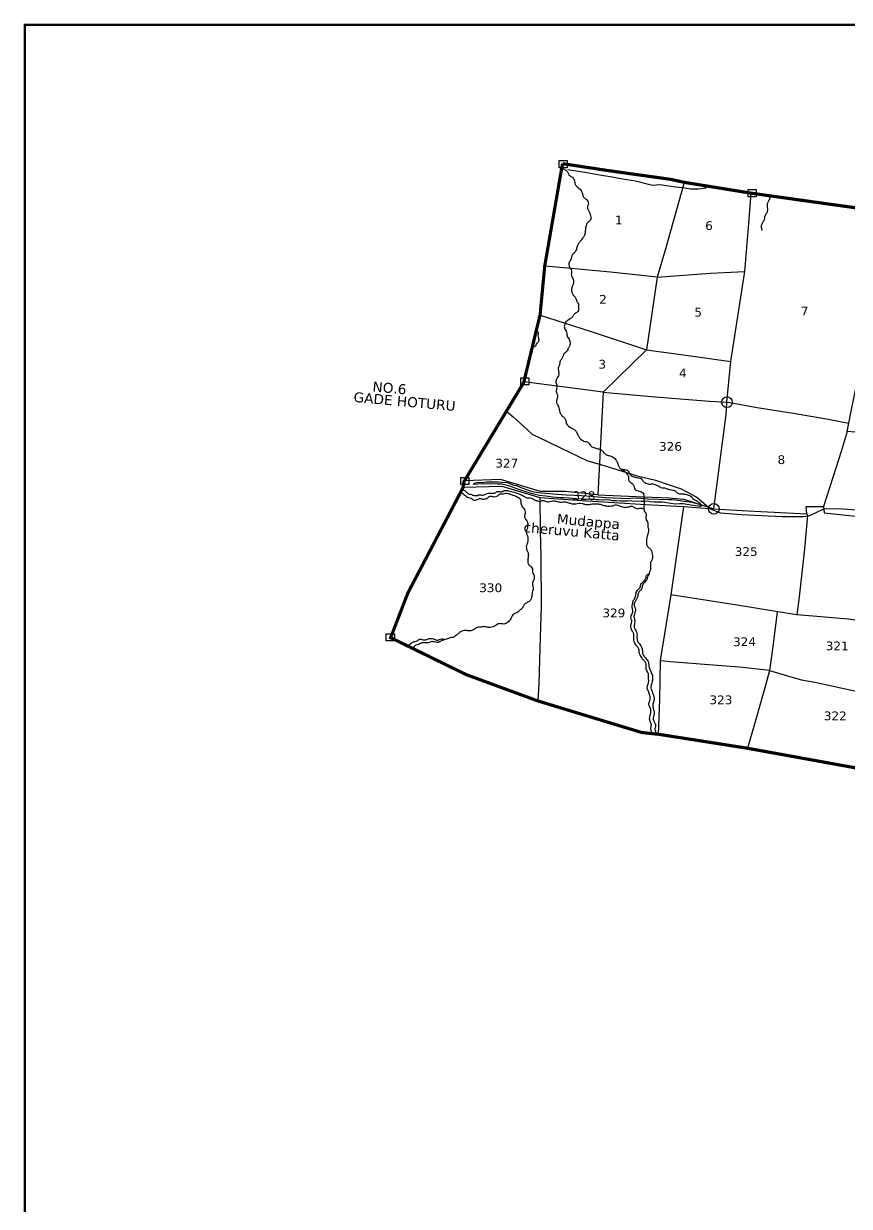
# Model space of a CAD drawing. Header units: inches. Extents: x 749320 to 763590, y 1655511 to 1661473.
# Drawn here: x 749320 to 751402, y 1658492 to 1661473 of the extents above; entities that cross this region are included whole.
import ezdxf
from ezdxf.enums import TextEntityAlignment as Align

# ---------------------------------------------------------------- set-up
doc = ezdxf.new("R2010")
doc.units = ezdxf.units.IN
doc.header["$MEASUREMENT"] = 0
doc.linetypes.add('ACAD_ISO02W100', pattern=[15, 12, -3])
for name, color, linetype in [('PLOT', 7, 'Continuous'), ('PLOT NO', 7, 'Continuous'), ('ROADS', 6, 'Continuous'), ('TANKS-STREAM', 4, 'Continuous'), ('VILLAGE BOUNDRY', 5, 'Continuous'), ('VILLAGE STONES', 240, 'Continuous')]:
    doc.layers.add(name, color=color, linetype=linetype)
doc.styles.get("Standard").update_dxf_attribs({"font": 'verdana_0.ttf'})

msp = doc.modelspace()

# ---------------------------------------------------------------- linework, layer by layer
at = {"layer": 'PLOT', "color": 5, "const_width": 6}
msp.add_lwpolyline([(749323.3, 1661469.5), (763586.7, 1661469.5), (763586.7, 1655514.4), (749323.3, 1655514.4)], close=True, dxfattribs=at)
at = {"layer": 'PLOT'}
for points in [[(750986.3, 1661072.6), (750938.2, 1660901.5), (750918, 1660833.9), (750800, 1660846.4), (750691.7, 1660856.2), (750634.3, 1660861.7)], [(750918, 1660833.9), (751052.6, 1660843.6), (751138.7, 1660847.9), (751148.9, 1660968.6), (751155.2, 1661045.2)], [(750781.5, 1660544.2), (750912.8, 1660532.3), (751050, 1660521.4), (751094.1, 1660518.4), (751102, 1660517.9), (751170.3, 1660505.4), (751260.6, 1660491.2), (751345, 1660476.7), (751401.5, 1660466.1), (751407, 1660495.6), (751434.8, 1660630.7), (751464.6, 1660784.9), (751480.7, 1660898.4), (751494.1, 1660995.5)], [(750918, 1660833.9), (750891.1, 1660650.9), (750781.5, 1660544.2), (750581.6, 1660569.6)], [(750622.5, 1660738), (750749.1, 1660697.3), (750891.1, 1660650.9), (750989.9, 1660637.2), (751103.8, 1660620.9), (751138.7, 1660847.9)], [(750767.8, 1660284.8), (750884.4, 1660280.4), (750948.3, 1660277.3), (750984.7, 1660274.3), (751060.6, 1660249.6), (751091.6, 1660487.8), (751093.7, 1660518.4), (751103.8, 1660620.9)], [(750781.5, 1660544.2), (750767.8, 1660284.8), (750685.6, 1660293.8), (750623.5, 1660293.9), (750522.4, 1660323.8), (750431.9, 1660320.4)], [(751060.6, 1660249.6), (751146.6, 1660244.5), (751295.4, 1660237.3), (751293.5, 1660256.1), (751337.6, 1660256.1), (751338.7, 1660239.8), (751586, 1660213.3), (751585, 1660225.8), (751569.7, 1660316.1), (751551.9, 1660431.1), (751397.2, 1660444.5), (751401.3, 1660466.1)], [(751397.2, 1660444.5), (751381.7, 1660394.6), (751361.1, 1660328.4), (751337.6, 1660256.1)], [(750428.3, 1660304.6), (750526.2, 1660306.8), (750621.9, 1660278.2), (750729.1, 1660270.4), (750889.1, 1660261), (750984, 1660256), (751060.6, 1660249.6)], [(750621.9, 1660278.2), (750622.7, 1660195.5), (750624.2, 1660127), (750625.1, 1660004.1), (750622.9, 1659926.7), (750621.2, 1659868.4), (750619.3, 1659808.5), (750617.1, 1659765.7)], [(750984, 1660256), (750952.7, 1660033.1), (750925.8, 1659867.8), (750923.4, 1659768.7), (750920.4, 1659681.8)], [(751295.4, 1660237.3), (751296.7, 1660234.1), (751289.1, 1660148.7), (751276, 1660028.2), (751270, 1659983), (751217.4, 1659990.7), (751119.4, 1660006.8), (751043.5, 1660019), (750952.7, 1660033.1)], [(751220.8, 1659990.2), (751210.4, 1659908.9), (751201, 1659842.1), (751155.8, 1659847.4), (751125.7, 1659851), (751081, 1659854.3), (750961.9, 1659863.5), (750925.8, 1659866.6)], [(751201, 1659842.1), (751261.1, 1659824.6), (751281.8, 1659819), (751315.7, 1659813), (751400.7, 1659794.3), (751440.1, 1659785.7), (751478.2, 1659776.9), (751489.6, 1659869.4), (751533.7, 1659856.7), (751554.1, 1659851.5), (751570, 1659942.5), (751469.8, 1659960.7), (751400.3, 1659971.9), (751270, 1659983)], [(751201, 1659842.1), (751191.4, 1659804.5), (751183, 1659774.8), (751162, 1659701.5), (751145.8, 1659646.4)]]:
    msp.add_lwpolyline(points, dxfattribs=at)
at = {"layer": 'ROADS'}
for points in [[(750692.5, 1661105.1), (750740.4, 1661097), (750777.6, 1661090.7), (750799.4, 1661087), (750830.6, 1661081.8), (750863, 1661076.3), (750906.1, 1661065.8), (750924.9, 1661067), (750964.3, 1661061.4), (750982.7, 1661059.6), (751001.6, 1661056.2), (751021.1, 1661056.2), (751040.3, 1661058.9), (751043.3, 1661063.3)], [(750537.6, 1660495.7), (750554.8, 1660481.8), (750590.5, 1660449.1), (750603.3, 1660437.4), (750616.9, 1660431.3), (750677.4, 1660401.8), (750740.4, 1660371.9), (750789.3, 1660357.5), (750867.6, 1660332.7), (750913.9, 1660321.7), (750945.7, 1660311.3), (750978.4, 1660300.1), (751017.6, 1660279.4), (751042.1, 1660257.9), (751051.4, 1660249.8), (751077.9, 1660240.1), (751130, 1660235.9), (751232, 1660230.4), (751286.6, 1660230.4), (751302.5, 1660233.4), (751338, 1660249.6), (751353.5, 1660250.8), (751386, 1660249.6), (751420.4, 1660247.2)], [(750453.9, 1660311.7), (750458.5, 1660315.3), (750466.8, 1660316.9), (750477.1, 1660316.2), (750487.7, 1660317.5), (750496.5, 1660317.6), (750505, 1660317.8), (750517.1, 1660318), (750526.2, 1660316.8), (750540.1, 1660315.8), (750554.2, 1660310), (750562.9, 1660308.8), (750572.5, 1660304.6), (750594.8, 1660295.9), (750606.7, 1660292.7), (750626, 1660289.8), (750654.6, 1660287.5), (750689.4, 1660284.7), (750725.9, 1660283.3), (750740.2, 1660282.7), (750759.6, 1660280.6), (750787.5, 1660278), (750846.2, 1660275.6), (750856.6, 1660277.2), (750876.6, 1660276.6), (750894.4, 1660275.1), (750947, 1660273.5), (750955.5, 1660273.4), (750964.2, 1660272.3), (750992.4, 1660267.9), (751004.9, 1660266.3), (751021.5, 1660262.3), (751028.8, 1660257.8), (751026.8, 1660256), (751013.8, 1660257.2), (750997.3, 1660260.3), (750983.4, 1660262.8), (750974.9, 1660262.4), (750963.6, 1660261.7), (750952.4, 1660263.5), (750942.2, 1660265.1), (750931.9, 1660266.7), (750923, 1660266.8), (750910.1, 1660267), (750899.9, 1660267.2), (750893.2, 1660268.8), (750886.5, 1660268.4), (750877.4, 1660268.7), (750868.9, 1660268.9), (750859.4, 1660268.7), (750849.5, 1660269.8), (750843, 1660269.5), (750833.7, 1660268.8), (750825.6, 1660269.3), (750814.9, 1660270.3), (750804.4, 1660270.3), (750798.5, 1660271.5), (750784.8, 1660272.8), (750781, 1660271.6), (750771.1, 1660272.6), (750763.4, 1660272.6), (750751.6, 1660273.9), (750738.4, 1660273.6), (750731, 1660274.1), (750713.3, 1660275.4), (750694.9, 1660276.8), (750681.7, 1660277.2), (750672.9, 1660277.5), (750653.5, 1660279.6), (750637, 1660281.4), (750621, 1660283.2), (750607.2, 1660286.8), (750600.3, 1660288.7), (750597.4, 1660289.4), (750581.7, 1660294.7), (750564.2, 1660300.5), (750546.2, 1660307), (750537.2, 1660309.4), (750526.4, 1660312.1), (750514.3, 1660312.2), (750500.9, 1660313.1), (750487.8, 1660312.1), (750476.4, 1660312.6), (750465.3, 1660311.6), (750457.3, 1660310.9), (750453.9, 1660311.7)]]:
    msp.add_lwpolyline(points, dxfattribs=at)
at = {"layer": 'TANKS-STREAM'}
for points in [[(750677, 1661107.4), (750684.1, 1661105.3), (750690, 1661101.1), (750692.5, 1661097.1), (750695.5, 1661091.1), (750701.5, 1661086.8), (750706, 1661083.4), (750708.2, 1661079.5), (750709.9, 1661072), (750711.6, 1661066.7), (750716.4, 1661061), (750721.5, 1661057.4), (750725.7, 1661052.8), (750728.7, 1661046.4), (750730.7, 1661038.8), (750732.1, 1661035.2), (750738.5, 1661030.2), (750742.3, 1661025.7), (750744.2, 1661021.6), (750743.4, 1661014.3), (750742.2, 1661008.7), (750743, 1661004.9), (750746.2, 1660998.4), (750749.1, 1660991.2), (750750.8, 1660985.2), (750750.9, 1660981.1), (750749.1, 1660977), (750742.9, 1660971.5), (750739.3, 1660965.5), (750737.9, 1660960.1), (750736.6, 1660950.5), (750734.8, 1660939.4), (750730.4, 1660932.4), (750721.7, 1660921.4), (750718.1, 1660915.5), (750714.5, 1660906), (750714.1, 1660903.7), (750710.9, 1660897.6), (750708.5, 1660893.8), (750704.2, 1660890.4), (750702.1, 1660884.2), (750699.9, 1660878.4), (750696.8, 1660872.5), (750695.7, 1660870.5), (750695.4, 1660866), (750696.3, 1660859.4), (750698.5, 1660856.1), (750700.6, 1660853), (750701.6, 1660845.3), (750701.3, 1660841.1), (750703.4, 1660833.6), (750705.9, 1660828.4), (750706.9, 1660823.6), (750703.8, 1660809.9), (750702.8, 1660807.3), (750702.2, 1660799.6), (750703.6, 1660793.2), (750707.4, 1660786.8), (750712.1, 1660781.7), (750713.8, 1660777.2), (750714.6, 1660774.1), (750716.9, 1660770.4), (750718.2, 1660768.2), (750719.4, 1660762.5), (750719.4, 1660759.4), (750719.4, 1660753.5), (750717.7, 1660746.8), (750714.9, 1660745), (750710.9, 1660742.2), (750708.5, 1660739.6), (750706, 1660736), (750703.8, 1660732.9), (750698.1, 1660728.8), (750693.4, 1660725.6), (750689.7, 1660723.1), (750686, 1660718.2), (750684.6, 1660714.6), (750684.3, 1660704.7), (750686.7, 1660699.9), (750689.3, 1660695.2), (750690.4, 1660688.2), (750691.3, 1660683.6), (750694.9, 1660678.8), (750696.6, 1660674), (750698.4, 1660669.2), (750694.7, 1660656.5), (750692.8, 1660652.7), (750692.7, 1660651.4), (750686.5, 1660643.8), (750681.8, 1660639.1), (750679.5, 1660632.1), (750677.3, 1660627.8), (750674.5, 1660624.8), (750672.2, 1660620.5), (750671.8, 1660613.7), (750668.8, 1660606.9), (750669.4, 1660595.6), (750669.9, 1660588.3), (750667.4, 1660582.3), (750664.2, 1660576.9), (750662.6, 1660569), (750663.7, 1660563.6), (750665, 1660559.5), (750664.9, 1660556.7), (750663.6, 1660550.2), (750663.1, 1660545.8), (750664.8, 1660539.9), (750666.1, 1660537), (750666.8, 1660534.1), (750666.3, 1660530.6), (750665.6, 1660527.1), (750664.4, 1660523.6), (750663.8, 1660521), (750664, 1660516.6), (750667.4, 1660510), (750670.2, 1660504.6), (750671.2, 1660496.8), (750673.4, 1660490.5), (750677.8, 1660484.5), (750683.9, 1660479), (750687.4, 1660472.6), (750689.1, 1660464.3), (750704, 1660452.1), (750711.5, 1660447.6), (750716.2, 1660439.4), (750720.7, 1660431.7), (750724.4, 1660425.7), (750728.6, 1660422.9), (750732.3, 1660420.6), (750739.2, 1660419.1), (750746.2, 1660414.9), (750749.8, 1660409.3), (750758, 1660404), (750767.8, 1660401.4), (750774, 1660399.8), (750779.4, 1660396.3), (750784, 1660390.3), (750789.5, 1660386.4), (750798.6, 1660383.2), (750805.5, 1660381), (750813.6, 1660373.4), (750817.4, 1660366.8), (750819.8, 1660359.6), (750821.3, 1660356.1), (750825.1, 1660351), (750828.5, 1660349.6), (750837.7, 1660348.2), (750845.1, 1660344.5), (750846.8, 1660341.1), (750850.4, 1660335.6), (750855, 1660332.4), (750862.7, 1660329.5), (750866.9, 1660328.6), (750872.3, 1660327.6), (750878.2, 1660325.1), (750881.1, 1660321.2), (750889.2, 1660314.5), (750895.1, 1660312.5), (750900.7, 1660312.2), (750906.7, 1660312.4), (750912.3, 1660310.9), (750920, 1660308), (750924.5, 1660305.6), (750927.4, 1660303.6), (750933.7, 1660302.7), (750943.1, 1660300.4), (750950.9, 1660298.2), (750957.4, 1660297), (750964.6, 1660293.9), (750967.2, 1660291.1), (750973.8, 1660288), (750982.3, 1660287.3), (750986.3, 1660287.1), (750993, 1660285.6), (751004.9, 1660279.9), (751008.1, 1660275.9), (751018, 1660269.8), (751024.2, 1660264.7), (751028.7, 1660260.5)], [(751201.9, 1661038.7), (751201.9, 1661033.9), (751198.7, 1661025.2), (751195.6, 1661018.1), (751195.6, 1661008.8), (751196.1, 1661002.3), (751194.1, 1660995.7), (751189.9, 1660989), (751188.3, 1660982.7), (751186.8, 1660975.8), (751184.7, 1660973.1), (751182.7, 1660968.9), (751180.8, 1660965.8), (751180, 1660962.6), (751181, 1660957.5), (751181.8, 1660952.5), (751182.3, 1660951.1)], [(750612.8, 1660698.3), (750616.9, 1660695.5), (750617.9, 1660690.8), (750617.2, 1660686.3), (750618.7, 1660679.6), (750619.2, 1660675), (750617, 1660669.3), (750613, 1660665.4), (750612.1, 1660662.4), (750608.4, 1660658), (750603.2, 1660658.5)], [(750827.7, 1660349.2), (750831.6, 1660346.3), (750835.1, 1660345.1), (750839.4, 1660340), (750845.5, 1660331.1), (750845.4, 1660322.7), (750849.4, 1660317.4), (750857.6, 1660311.1), (750862.3, 1660298.4), (750872.8, 1660294.5), (750883.5, 1660287.8), (750883.9, 1660280.5), (750884.8, 1660270.8), (750884.4, 1660251.6), (750886.3, 1660243), (750889.2, 1660239.3), (750889.4, 1660229.6), (750891.5, 1660219.5), (750894.5, 1660213.8), (750894.1, 1660205.9), (750895.5, 1660201.7), (750894, 1660185.8), (750892, 1660177.4), (750890.8, 1660169.2), (750891.8, 1660158.1), (750896.4, 1660151.9), (750903.1, 1660145.4), (750904.8, 1660138.8), (750906.2, 1660132), (750905.4, 1660123.1), (750901.4, 1660115.2), (750900.6, 1660109.1), (750901.3, 1660100.7), (750901, 1660096.2), (750897.9, 1660088.5), (750897.5, 1660085.4), (750895.9, 1660082), (750894.3, 1660079.7), (750893.2, 1660076.6), (750892.4, 1660074.1), (750891.6, 1660071.2), (750888.5, 1660067.3), (750885.4, 1660063.5), (750882.4, 1660061.1), (750880.7, 1660056.9), (750879.9, 1660053), (750879.2, 1660049.6), (750877.5, 1660046.7), (750874.8, 1660043.7), (750872.4, 1660041.6), (750870.8, 1660038.3), (750869.9, 1660034.5), (750869.2, 1660031.1), (750869.1, 1660028.8), (750867.7, 1660025.3), (750865.9, 1660021.9), (750862.2, 1660016), (750860.2, 1660010), (750860.2, 1660005.8), (750862.6, 1659998.6), (750863.1, 1659994.7), (750862.5, 1659990.8), (750860.7, 1659984.4), (750859.3, 1659978.2), (750860.7, 1659971.1), (750861.4, 1659965), (750860.3, 1659958.1), (750859.6, 1659954.6), (750861.5, 1659947.5), (750865.7, 1659939.1), (750866.8, 1659935.8), (750866.9, 1659928.1), (750867, 1659923.2), (750868.2, 1659916.4), (750873, 1659909.8), (750876.5, 1659904.9), (750879.7, 1659897.1), (750880.6, 1659892.9), (750881.1, 1659885.1), (750883.8, 1659879.2), (750888.4, 1659874), (750892.4, 1659869.3), (750895.1, 1659864.8), (750896.7, 1659857.9), (750897.8, 1659849.7), (750899.6, 1659844.7), (750903.9, 1659835.2), (750905.9, 1659830.1), (750906.1, 1659823.1), (750905.1, 1659813.3), (750902.9, 1659805.8), (750901.7, 1659800.1), (750903.4, 1659793.3), (750909.1, 1659778.6), (750910.2, 1659773.9), (750910, 1659769.3), (750908, 1659760.2), (750906.5, 1659754.5), (750908, 1659746.9), (750909.6, 1659740.9), (750910.4, 1659737.5), (750909.5, 1659729.5), (750907.8, 1659723.5), (750907.6, 1659719.6), (750909.5, 1659714.3), (750911.5, 1659711), (750912.7, 1659708.4), (750914, 1659704.8), (750912.6, 1659698.2), (750912, 1659693.7), (750913, 1659690.2), (750913.4, 1659686.5), (750913, 1659682.6)], [(750422.5, 1660290.9), (750428, 1660288.3), (750432.7, 1660284.2), (750437.3, 1660280.6), (750442, 1660278.1), (750448.9, 1660277.1), (750451.7, 1660274.2), (750462.2, 1660272.4), (750470.2, 1660275.9), (750474.1, 1660275.8), (750477.7, 1660274.5), (750481.6, 1660274), (750487.4, 1660276), (750492.3, 1660279.4), (750496.7, 1660281.4), (750507.2, 1660280.2), (750519.4, 1660285.8), (750522, 1660287.3), (750526.5, 1660287.4), (750529.8, 1660287.5), (750535, 1660289.4), (750541.7, 1660288.5), (750545.9, 1660287.2), (750554.1, 1660284.5), (750566, 1660279.5), (750571.6, 1660275.2), (750573.9, 1660270.3), (750574.3, 1660264), (750575.6, 1660259.3), (750577.2, 1660255.2), (750581.4, 1660250.5), (750584.2, 1660244.6), (750584.6, 1660238.8), (750584, 1660234.6), (750583.3, 1660232.4), (750584.4, 1660227.1), (750585.7, 1660223.6), (750589.4, 1660219.8), (750590.6, 1660216.5), (750591.4, 1660211.9), (750590.7, 1660204.7), (750590, 1660198.5), (750588.4, 1660195.6), (750587.7, 1660190.8), (750589.4, 1660184.9), (750591.6, 1660179.4), (750591.7, 1660173.1), (750591, 1660164.7), (750587.9, 1660154.3), (750588.7, 1660147.9), (750591.4, 1660140.6), (750592.9, 1660137.2), (750592.9, 1660131.9), (750592.3, 1660126.3), (750591.7, 1660121.9), (750591.7, 1660116.1), (750592.7, 1660111.8), (750596.4, 1660106.5), (750600.3, 1660103.3), (750603.2, 1660098.9), (750603.1, 1660094), (750603.9, 1660088.8), (750606.5, 1660083.5), (750607.8, 1660078.7), (750607.9, 1660075.3), (750604.6, 1660066.8), (750603.3, 1660063.2), (750603.6, 1660058.1), (750604.2, 1660053.9), (750604.9, 1660046.8), (750602.3, 1660036.9), (750601.7, 1660031.1), (750600.1, 1660022.6), (750596.3, 1660017.2), (750591.1, 1660014.2), (750584.3, 1660010), (750579.8, 1660003.8), (750578.8, 1660000.8), (750574.4, 1659996.4), (750567.3, 1659990.4), (750556.2, 1659984), (750552.5, 1659980.5), (750548.5, 1659972.9), (750540.1, 1659963.3), (750531.4, 1659959.5), (750524.1, 1659960.4), (750514.6, 1659958.7), (750508.6, 1659955), (750506.1, 1659953.6), (750500, 1659951.6), (750488.1, 1659951.4), (750482.9, 1659952.8), (750472.9, 1659951.9), (750466.1, 1659951), (750462.4, 1659950.2), (750458.2, 1659947.8), (750455.4, 1659945.7), (750448.2, 1659942.6), (750437, 1659943), (750425.5, 1659941.9), (750418.9, 1659937.4), (750411.6, 1659931.2), (750407.1, 1659927.7), (750403.7, 1659925.9), (750398.5, 1659925.3), (750391.6, 1659923.3), (750384.9, 1659920.7), (750378.9, 1659918.6), (750372.8, 1659916.8), (750369.6, 1659914.8), (750367.1, 1659913.8), (750365.1, 1659912.7), (750360.3, 1659913.7), (750353.2, 1659914.8), (750348.8, 1659915.3), (750345.7, 1659914.2), (750343.4, 1659913.1), (750339, 1659912.1), (750333.8, 1659912.2), (750327.3, 1659912.5), (750321.4, 1659910.7), (750316.1, 1659908.2), (750309.5, 1659906.5), (750301.8, 1659898.2)], [(750426.1, 1660299.4), (750432, 1660295.8), (750435.1, 1660293.7), (750440.4, 1660288.5), (750443.7, 1660286.6), (750448, 1660286.9), (750452.3, 1660284.1), (750458.7, 1660283.6), (750461.8, 1660283), (750467.5, 1660284.8), (750478.3, 1660284.6), (750492.3, 1660289.6), (750504.3, 1660288.9), (750507.4, 1660289.5), (750514.7, 1660293.1), (750519.2, 1660293.5), (750525.2, 1660292.9), (750527.3, 1660293.5), (750532.3, 1660295.8), (750537, 1660296), (750543.2, 1660295), (750550.3, 1660293.3), (750557.4, 1660291.5), (750566.5, 1660288.7), (750576.7, 1660284.5), (750581.6, 1660282), (750585.3, 1660279.6), (750593.8, 1660277.2), (750601.4, 1660277), (750606.5, 1660273), (750614.3, 1660270.4), (750621.9, 1660268.6), (750627.9, 1660270.6), (750636.2, 1660269), (750641.2, 1660267.5), (750647.8, 1660268.4), (750654, 1660270.2), (750663, 1660268.8), (750672.9, 1660266.8), (750687, 1660267.2), (750697.1, 1660264.4), (750704.4, 1660262.3), (750721.2, 1660263.9), (750729.4, 1660263.2), (750736.8, 1660261.1), (750743.2, 1660260.5), (750754.4, 1660262.3), (750764.1, 1660262.5), (750773.8, 1660261.5), (750783.4, 1660258.6), (750792.2, 1660256.7), (750804.9, 1660257.7), (750812.1, 1660259.8), (750818.9, 1660258.9), (750823, 1660257.4), (750833.4, 1660254.1), (750839, 1660253.5), (750849.6, 1660256), (750855, 1660256.4), (750860.6, 1660253.4), (750864, 1660251.7), (750869.7, 1660250.7), (750877.4, 1660251.5), (750884.9, 1660249.6)], [(750897.6, 1660086.2), (750891, 1660082), (750889.6, 1660079.4), (750888.2, 1660074.2), (750885.1, 1660068.6), (750879.6, 1660063.1), (750876.9, 1660060.6), (750875, 1660055.9), (750874.4, 1660052), (750873.3, 1660049.4), (750868.6, 1660044.8), (750865, 1660041), (750863.7, 1660037.6), (750862.8, 1660031.4), (750861.9, 1660026), (750859.7, 1660021.4), (750857.7, 1660019.1), (750855.6, 1660015), (750854.7, 1660007.5), (750853.8, 1660005), (750854.6, 1659999.4), (750855.2, 1659996.8), (750855.8, 1659993.6), (750855.8, 1659990.8), (750855.1, 1659987.2), (750852.2, 1659981.8), (750851.1, 1659979.6), (750851.6, 1659972.7), (750852.9, 1659968.3), (750852.9, 1659964.2), (750851, 1659956.4), (750850.8, 1659952.2), (750852.1, 1659946.3), (750854.9, 1659941.2), (750857.7, 1659937.8), (750858, 1659930.4), (750857.8, 1659925.1), (750858, 1659921.1), (750859.4, 1659915.8), (750861, 1659912), (750863, 1659907.3), (750867.4, 1659902.9), (750869.9, 1659898.6), (750872, 1659890.7), (750871.9, 1659888.2), (750873, 1659884.2), (750879.1, 1659873.2), (750884.3, 1659867.8), (750888.4, 1659860.7), (750889.2, 1659857.7), (750889.6, 1659853.4), (750889.3, 1659846.4), (750890.8, 1659842.3), (750893.8, 1659837.4), (750894.9, 1659835.3), (750895.2, 1659829.5), (750895.3, 1659824.6), (750895.4, 1659820.6), (750896, 1659817.8), (750895.2, 1659812.2), (750894.4, 1659807.8), (750892.9, 1659803.3), (750891.8, 1659799.4), (750892.7, 1659795.2), (750895.4, 1659790.2), (750897, 1659785.4), (750899.7, 1659774.5), (750897.7, 1659763.4), (750896.7, 1659760.5), (750896.2, 1659756.9), (750897.4, 1659753.1), (750898.5, 1659750.3), (750900.9, 1659744.2), (750901.2, 1659740.2), (750901.2, 1659735.8), (750899.3, 1659728.6), (750898.4, 1659724.4), (750898.1, 1659719), (750899.3, 1659715.3), (750900.6, 1659710.8), (750902.3, 1659707.2), (750902.1, 1659703), (750901.6, 1659698.5), (750901.2, 1659695), (750902.2, 1659691.1), (750903.3, 1659687.9), (750902.7, 1659684.5), (750902.6, 1659683.8)], [(750382.1, 1659920.1), (750377.5, 1659921), (750371.9, 1659920.9), (750368.4, 1659919.9), (750366.3, 1659918.7), (750362.8, 1659918.3), (750354.4, 1659921.1), (750348.4, 1659922.5), (750341.9, 1659921.8), (750338.1, 1659920.4), (750335.2, 1659919.4), (750325.8, 1659919.7), (750320.3, 1659920.6), (750316.4, 1659919.3), (750313.1, 1659916.9), (750310.2, 1659915.2), (750303.9, 1659914.1), (750301.2, 1659913.2), (750295.9, 1659909.4), (750289.6, 1659904.1)]]:
    msp.add_spline(points, degree=3, dxfattribs=at)
at = {"layer": 'VILLAGE BOUNDRY', "linetype": 'ACAD_ISO02W100', "ltscale": 2, "const_width": 8}
for points in [[(751438.6, 1659593.3), (751145.1, 1659646.5), (750920.4, 1659681.8), (750879.2, 1659686), (750616.9, 1659765.7), (750437, 1659831.7), (750245.8, 1659925.1), (750289.1, 1660037.6), (750428.1, 1660302.8), (750430.6, 1660318.2), (750532.6, 1660487.4), (750581.2, 1660567.9), (750622.6, 1660738.7), (750634.3, 1660861.7), (750679.1, 1661119.7)], [(750679.1, 1661119.7), (750789.5, 1661102.9), (750952, 1661080.1), (750986.3, 1661072.6), (751155.2, 1661045.2), (751351.9, 1661017.7), (751442.8, 1661005.1)]]:
    msp.add_lwpolyline(points, dxfattribs=at)
at = {"layer": 'VILLAGE STONES'}
for points in [[(750670.3, 1661127.4), (750690.5, 1661127.4), (750690.5, 1661109.4), (750670.3, 1661109.4), (750670.3, 1661127.4)], [(751147.1, 1661054.5), (751167.4, 1661054.5), (751167.3, 1661036.5), (751147.1, 1661036.5), (751147.1, 1661054.5)], [(750574.3, 1660579.9), (750594.6, 1660579.9), (750594.6, 1660561.9), (750574.3, 1660561.9), (750574.3, 1660579.9)], [(750423.1, 1660328.9), (750443.3, 1660328.9), (750443.3, 1660310.9), (750423.1, 1660310.9), (750423.1, 1660328.9)], [(750234.9, 1659934.9), (750255.2, 1659934.9), (750255.2, 1659916.9), (750234.9, 1659916.9), (750234.9, 1659934.9)]]:
    msp.add_lwpolyline(points, dxfattribs=at)
for centre in [(751093.8, 1660518.5), (751060.7, 1660249.7)]:
    msp.add_circle(centre, 13.5, dxfattribs=at)

# ---------------------------------------------------------------- texts
at = {"layer": 'PLOT NO'}
for s, height, p in [('1', 22.1, (750820.9, 1660977.7)), ('6', 22.1, (751048.6, 1660963.6)), ('2', 22.1, (750781.2, 1660777.8)), ('5', 22.1, (751021.2, 1660745.4)), ('7', 22.1, (751289.7, 1660748.2)), ('3', 22.1, (750779.4, 1660614.2)), ('4', 22.1, (750982.7, 1660592.3)), ('326', 22.09, (750951.4, 1660407.1)), ('8', 22.1, (751231, 1660373.7)), ('327', 22.09, (750538.6, 1660364.9)), ('328', 22.09, (750733, 1660283)), ('325', 22.09, (751142.2, 1660142.1)), ('330', 22.09, (750498.1, 1660050.9)), ('329', 22.09, (750808.7, 1659987.4)), ('324', 22.09, (751138, 1659914.8)), ('321', 22.09, (751371.8, 1659904.4)), ('323', 22.09, (751078.6, 1659768.4)), ('322', 22.09, (751367, 1659728.1))]:
    msp.add_text(s, height=height, rotation=359.9861, dxfattribs=at).set_placement(p, align=Align.MIDDLE_CENTER)
at = {"layer": 'VILLAGE STONES'}
for s, height, p in [('    NO.6', 25.11, (750155.6, 1660549.7)), ('GADE HOTURU', 25.106, (750151.5, 1660519.4)), ('Mudappa ', 25.11, (750664.1, 1660212.6))]:
    msp.add_text(s, height=height, rotation=354.8612, dxfattribs=at).set_placement(p)
at = {"layer": 'VILLAGE STONES', "insert": (750582.4, 1660216.5), "char_height": 25.106, "width": 251.253, "attachment_point": 1, "rotation": 354.8612}
msp.add_mtext('cheruvu Katta', dxfattribs=at)

doc.saveas('drawing.dxf')
